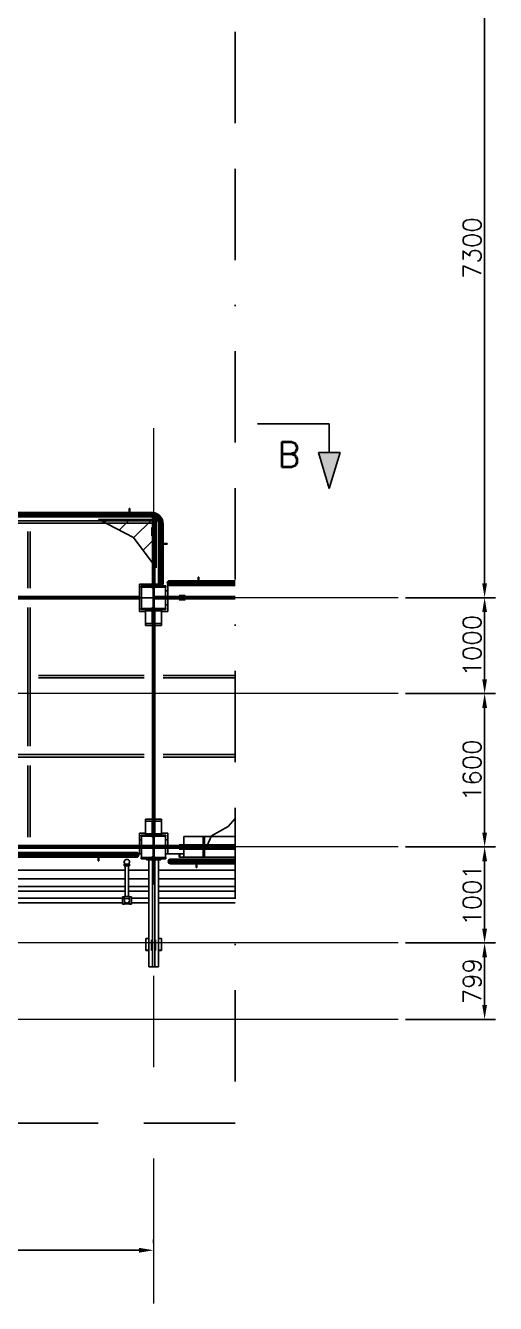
# Model space of a CAD drawing. Header units: metres. Extents: x 0 to 63075, y 0 to 44550.
# Drawn here: x 18255 to 23159, y 20789 to 34124 of the extents above; entities that cross this region are included whole.
import ezdxf
from ezdxf.enums import TextEntityAlignment as Align

# ---------------------------------------------------------------- set-up
doc = ezdxf.new("R2010")
doc.units = ezdxf.units.M
doc.header["$LTSCALE"] = 75
for name, pattern in [('BORDER', [44.45, 12.7, -6.35, 12.7, -6.35, 0, -6.35]), ('CENTER2', [28.575, 19.05, -3.175, 3.175, -3.175]), ('CENTERX2', [101.6, 63.5, -12.7, 12.7, -12.7])]:
    doc.linetypes.add(name, pattern=pattern)
for name, color, linetype in [('GSB', 7, 'Continuous'), ('SC1', 7, 'CENTER2'), ('SDM', 7, 'Continuous'), ('SL1', 8, 'Continuous'), ('SLM', 1, 'BORDER')]:
    doc.layers.add(name, color=color, linetype=linetype)
doc.styles.add('R100', font='simplex.shx', dxfattribs={"height": 2.5})
doc.styles.add('R140', font='simplex.shx', dxfattribs={"height": 3.5})
doc.styles.add('ROMANS', font='ROMANS.SHX')
doc.dimstyles.new('75___1-75', dxfattribs={"dimscale": 75, "dimtxt": 2.5, "dimasz": 2, "dimexe": 1.5, "dimexo": 1, "dimgap": 0.5, "dimtad": 1, "dimdec": 0, "dimzin": 12, "dimtxsty": 'ROMANS', "dimcen": 0, "dimclrd": 256, "dimclre": 256, "dimclrt": 3, "dimazin": 3, "dimtfac": 1, "dimtdec": 0, "dimtmove": 0, "dimatfit": 0, "dimfxl": 1, "dimlwd": -1, "dimlwe": -1, "dimarcsym": 0})

# ---------------------------------------------------------------- blocks, each defined once
blk = doc.blocks.new('*D16')
at = {"layer": 'Defpoints', "color": 0, "transparency": 16777216}
for p in [(22144, 35452), (22144, 28153), (23046, 28153)]:
    blk.add_point(p, dxfattribs=at)
at = {"layer": 'SDM', "transparency": 16777216}
for p, q in [((22219, 35452), (23159, 35452)), ((23046, 35302), (23046, 28303)), ((22219, 28153), (23159, 28153))]:
    blk.add_line(p, q, dxfattribs=at)
for points in [[(23021, 35302), (23071, 35302), (23046, 35452)], [(23021, 28303), (23071, 28303), (23046, 28153)]]:
    blk.add_solid(points, dxfattribs=at)
at = {"layer": 'SDM', "color": 3, "transparency": 16777216, "insert": (22915, 31802), "char_height": 187.5, "attachment_point": 5, "rotation": 90, "style": 'ROMANS'}
blk.add_mtext('7300', dxfattribs=at)
blk = doc.blocks.new('*D17')
at = {"layer": 'Defpoints', "color": 0, "transparency": 16777216}
for p in [(22144, 28153), (22144, 27153), (23046, 27153)]:
    blk.add_point(p, dxfattribs=at)
at = {"layer": 'SDM', "transparency": 16777216}
for p, q in [((22219, 28153), (23159, 28153)), ((23046, 28003), (23046, 27303)), ((22219, 27153), (23159, 27153))]:
    blk.add_line(p, q, dxfattribs=at)
for points in [[(23021, 28003), (23071, 28003), (23046, 28153)], [(23021, 27303), (23071, 27303), (23046, 27153)]]:
    blk.add_solid(points, dxfattribs=at)
at = {"layer": 'SDM', "color": 3, "transparency": 16777216, "insert": (22915, 27653), "char_height": 187.5, "attachment_point": 5, "rotation": 90, "style": 'ROMANS'}
blk.add_mtext('1000', dxfattribs=at)
blk = doc.blocks.new('*D18')
at = {"layer": 'Defpoints', "color": 0, "transparency": 16777216}
for p in [(22144, 27153), (22144, 25553), (23046, 25553)]:
    blk.add_point(p, dxfattribs=at)
at = {"layer": 'SDM', "transparency": 16777216}
for p, q in [((22219, 27153), (23159, 27153)), ((23046, 27003), (23046, 25703)), ((22219, 25553), (23159, 25553))]:
    blk.add_line(p, q, dxfattribs=at)
for points in [[(23021, 27003), (23071, 27003), (23046, 27153)], [(23021, 25703), (23071, 25703), (23046, 25553)]]:
    blk.add_solid(points, dxfattribs=at)
at = {"layer": 'SDM', "color": 3, "transparency": 16777216, "insert": (22915, 26353), "char_height": 187.5, "attachment_point": 5, "rotation": 90, "style": 'ROMANS'}
blk.add_mtext('1600', dxfattribs=at)
blk = doc.blocks.new('*D19')
at = {"layer": 'Defpoints', "color": 0, "transparency": 16777216}
for p in [(22144, 25553), (22144, 24551), (23046, 24551)]:
    blk.add_point(p, dxfattribs=at)
at = {"layer": 'SDM', "transparency": 16777216}
for p, q in [((22219, 25553), (23159, 25553)), ((23046, 25403), (23046, 24701)), ((22219, 24551), (23159, 24551))]:
    blk.add_line(p, q, dxfattribs=at)
for points in [[(23021, 25403), (23071, 25403), (23046, 25553)], [(23021, 24701), (23071, 24701), (23046, 24551)]]:
    blk.add_solid(points, dxfattribs=at)
at = {"layer": 'SDM', "color": 3, "transparency": 16777216, "insert": (22915, 25052), "char_height": 187.5, "attachment_point": 5, "rotation": 90, "style": 'ROMANS'}
blk.add_mtext('1001', dxfattribs=at)
blk = doc.blocks.new('*D20')
at = {"layer": 'Defpoints', "color": 0, "transparency": 16777216}
for p in [(22144, 24551), (22144, 23753), (23046, 23753)]:
    blk.add_point(p, dxfattribs=at)
at = {"layer": 'SDM', "transparency": 16777216}
for p, q in [((22219, 24551), (23159, 24551)), ((23046, 24401), (23046, 23903)), ((22219, 23753), (23159, 23753))]:
    blk.add_line(p, q, dxfattribs=at)
for points in [[(23021, 24401), (23071, 24401), (23046, 24551)], [(23021, 23903), (23071, 23903), (23046, 23753)]]:
    blk.add_solid(points, dxfattribs=at)
at = {"layer": 'SDM', "color": 3, "transparency": 16777216, "insert": (22915, 24152), "char_height": 187.5, "attachment_point": 5, "rotation": 90, "style": 'ROMANS'}
blk.add_mtext('799', dxfattribs=at)
blk = doc.blocks.new('A$C1d93b9d1')
at = {"layer": 'SL1'}
h = blk.add_hatch(dxfattribs=at)
h.set_pattern_fill('_USER', color=256, scale=162.5, angle=45, style=0, pattern_type=0)
h.set_pattern_definition([(45, (-16661.6, -20824.6), (-114.90485, 114.90485), [])])
h.paths.add_polyline_path([(11360, 4161), (11122, 4479), (10759, 4668), (11360, 4668)])
for p, q in [((11308, 4741), (3949, 4741)), ((11308, 4740), (3949, 4740)), ((11308, 4734), (3949, 4734)), ((11308, 4726), (3949, 4726)), ((11308, 4717), (3949, 4717)), ((11308, 4708), (3949, 4708)), ((11308, 4700), (3949, 4700)), ((11308, 4694), (3949, 4694)), ((3949, 4693), (11308, 4693)), ((11076, 4781), (11076, 4741)), ((11083, 4781), (11076, 4781)), ((11083, 4741), (11083, 4781)), ((11336, 4738), (11308, 4741)), ((11308, 4741), (11308, 4740)), ((11335, 4736), (11308, 4740)), ((11308, 4740), (11308, 4734)), ((11308, 4734), (11308, 4726)), ((11334, 4731), (11308, 4734)), ((11333, 4724), (11308, 4726)), ((11308, 4726), (11308, 4717)), ((11330, 4714), (11308, 4717)), ((11308, 4717), (11308, 4708)), ((11328, 4705), (11308, 4708)), ((11308, 4708), (11308, 4700)), ((11308, 4700), (11308, 4694)), ((11327, 4698), (11308, 4700)), ((11308, 4694), (11308, 4693)), ((11308, 4694), (11325, 4693)), ((11325, 4691), (11308, 4693)), ((11319, 4707), (11319, 3973)), ((11319, 4707), (11319, 3973)), ((11327, 4698), (11325, 4693)), ((11325, 4693), (11325, 4691)), ((11342, 4687), (11325, 4693)), ((11341, 4685), (11325, 4691)), ((11328, 4705), (11327, 4698)), ((11344, 4692), (11327, 4698)), ((11330, 4714), (11328, 4705)), ((11348, 4699), (11328, 4705)), ((11333, 4724), (11330, 4714)), ((11352, 4707), (11330, 4714)), ((11332, 4739), (11332, 3993)), ((11334, 4731), (11333, 4724)), ((11333, 4724), (11356, 4716)), ((11335, 4736), (11334, 4731)), ((11359, 4723), (11334, 4731)), ((11336, 4738), (11335, 4736)), ((11361, 4727), (11335, 4736)), ((11362, 4729), (11336, 4738)), ((11342, 4687), (11341, 4685)), ((11355, 4676), (11341, 4685)), ((11344, 4692), (11342, 4687)), ((11357, 4678), (11342, 4687)), ((11348, 4699), (11344, 4692)), ((11360, 4682), (11344, 4692)), ((11345, 4707), (11345, 3973)), ((11345, 4707), (11345, 3973)), ((11352, 4707), (11348, 4699)), ((11365, 4688), (11348, 4699)), ((11356, 4716), (11352, 4707)), ((11371, 4695), (11352, 4707)), ((11357, 4678), (11355, 4676)), ((11367, 4664), (11355, 4676)), ((11359, 4723), (11356, 4716)), ((11356, 4716), (11376, 4702)), ((11360, 4682), (11357, 4678)), ((11369, 4665), (11357, 4678)), ((11361, 4727), (11359, 4723)), ((11381, 4709), (11359, 4723)), ((11365, 4688), (11360, 4682)), ((11373, 4669), (11360, 4682)), ((11362, 4729), (11361, 4727)), ((11385, 4713), (11361, 4727)), ((11386, 4714), (11362, 4729)), ((11371, 4695), (11365, 4688)), ((11379, 4674), (11365, 4688)), ((11373, 4669), (11369, 4665)), ((11376, 4702), (11371, 4695)), ((11386, 4679), (11371, 4695)), ((11379, 4674), (11373, 4669)), ((11383, 4653), (11373, 4669)), ((11381, 4709), (11376, 4702)), ((11376, 4702), (11394, 4685)), ((11386, 4679), (11379, 4674)), ((11390, 4656), (11379, 4674)), ((11385, 4713), (11381, 4709)), ((11400, 4690), (11381, 4709)), ((11386, 4714), (11385, 4713)), ((11404, 4693), (11385, 4713)), ((11405, 4695), (11386, 4714)), ((11394, 4685), (11386, 4679)), ((11398, 4660), (11386, 4679)), ((11398, 4707), (11393, 4707)), ((11400, 4690), (11394, 4685)), ((11394, 4685), (11407, 4664)), ((11398, 4707), (11398, 4702)), ((11404, 4693), (11400, 4690)), ((11414, 4668), (11400, 4690)), ((11405, 4695), (11404, 4693)), ((11419, 4670), (11404, 4693)), ((11420, 4671), (11405, 4695)), ((11414, 4668), (11407, 4664)), ((11419, 4670), (11414, 4668)), ((11423, 4643), (11414, 4668)), ((11420, 4671), (11419, 4670)), ((11428, 4644), (11419, 4670)), ((11430, 4645), (11420, 4671)), ((11332, 4653), (3872, 4653)), ((11332, 4653), (3872, 4653)), ((11332, 4627), (3872, 4627)), ((11332, 4627), (3872, 4627)), ((10020, 4540), (10020, 3950)), ((10020, 4540), (10020, 3950)), ((10044, 4540), (10044, 3950)), ((10044, 4540), (10044, 3950)), ((11314, 4497), (11314, 4582)), ((11356, 4582), (11356, 4497)), ((11369, 4665), (11367, 4664)), ((11376, 4650), (11367, 4664)), ((11378, 4651), (11369, 4665)), ((11378, 4651), (11376, 4650)), ((11382, 4634), (11376, 4650)), ((11383, 4653), (11378, 4651)), ((11384, 4634), (11378, 4651)), ((11384, 4617), (11382, 4634)), ((11384, 4634), (11382, 4634)), ((11390, 4656), (11383, 4653)), ((11389, 4635), (11383, 4653)), ((11389, 4635), (11384, 4634)), ((11384, 4634), (11386, 4617)), ((11384, 4617), (11384, 4103)), ((11386, 4617), (11384, 4617)), ((11386, 4103), (11386, 4617)), ((11391, 4617), (11386, 4617)), ((11397, 4637), (11389, 4635)), ((11389, 4635), (11391, 4617)), ((11398, 4660), (11390, 4656)), ((11397, 4637), (11390, 4656)), ((11399, 4617), (11391, 4617)), ((11391, 4103), (11391, 4617)), ((11406, 4639), (11397, 4637)), ((11397, 4637), (11399, 4617)), ((11407, 4664), (11398, 4660)), ((11406, 4639), (11398, 4660)), ((11399, 4103), (11399, 4617)), ((11408, 4617), (11399, 4617)), ((11415, 4641), (11406, 4639)), ((11406, 4639), (11408, 4617)), ((11407, 4664), (11415, 4641)), ((11408, 4103), (11408, 4617)), ((11418, 4617), (11408, 4617)), ((11423, 4643), (11415, 4641)), ((11415, 4641), (11418, 4617)), ((11418, 4103), (11418, 4617)), ((11425, 4617), (11418, 4617)), ((11428, 4644), (11423, 4643)), ((11423, 4643), (11425, 4617)), ((11431, 4617), (11425, 4617)), ((11425, 4103), (11425, 4617)), ((11430, 4645), (11428, 4644)), ((11428, 4644), (11431, 4617)), ((11430, 4645), (11433, 4617)), ((11433, 4617), (11431, 4617)), ((11431, 4103), (11431, 4617)), ((11433, 4103), (11433, 4617)), ((11472, 4415), (11433, 4415)), ((11433, 4408), (11472, 4408)), ((11472, 4408), (11472, 4415)), ((11384, 4081), (11384, 4103)), ((11386, 4103), (11384, 4103)), ((11384, 4060), (11384, 4081)), ((11386, 4079), (11384, 4081)), ((11384, 4041), (11384, 4060)), ((11386, 4056), (11384, 4060)), ((11386, 4035), (11384, 4041)), ((11384, 4025), (11384, 4041)), ((11384, 4013), (11384, 4025)), ((11386, 4018), (11384, 4025)), ((11386, 4004), (11384, 4013)), ((11384, 4006), (11384, 4013)), ((11384, 4003), (11384, 4006)), ((11386, 3996), (11384, 4006)), ((11386, 3994), (11384, 4003)), ((11391, 4103), (11386, 4103)), ((11386, 4103), (11386, 4079)), ((11391, 4077), (11386, 4079)), ((11386, 4056), (11386, 4079)), ((11386, 4035), (11386, 4056)), ((11391, 4052), (11386, 4056)), ((11386, 4018), (11386, 4035)), ((11391, 4030), (11386, 4035)), ((11386, 4004), (11386, 4018)), ((11391, 4011), (11386, 4018)), ((11386, 3996), (11386, 4004)), ((11391, 3997), (11386, 4004)), ((11391, 4077), (11391, 4103)), ((11399, 4103), (11391, 4103)), ((11391, 4052), (11391, 4077)), ((11399, 4076), (11391, 4077)), ((11399, 4050), (11391, 4052)), ((11391, 4030), (11391, 4052)), ((11399, 4027), (11391, 4030)), ((11391, 4011), (11391, 4030)), ((11391, 3997), (11391, 4011)), ((11399, 4007), (11391, 4011)), ((11399, 4076), (11399, 4103)), ((11408, 4103), (11399, 4103)), ((11399, 4050), (11399, 4076)), ((11408, 4075), (11399, 4076)), ((11399, 4027), (11399, 4050)), ((11408, 4049), (11399, 4050)), ((11408, 4025), (11399, 4027)), ((11399, 4007), (11399, 4027)), ((11399, 3993), (11399, 4007)), ((11399, 4007), (11408, 4006)), ((11403, 4003), (11403, 4006)), ((11403, 4003), (11408, 4003)), ((11408, 4075), (11408, 4103)), ((11418, 4103), (11408, 4103)), ((11418, 4076), (11408, 4075)), ((11408, 4049), (11408, 4075)), ((11418, 4050), (11408, 4049)), ((11408, 4025), (11408, 4049)), ((11418, 4027), (11408, 4025)), ((11408, 4006), (11408, 4025)), ((11408, 4006), (11418, 4007)), ((11408, 4006), (11408, 4003)), ((11408, 4006), (11408, 4003)), ((11418, 4076), (11418, 4103)), ((11425, 4103), (11418, 4103)), ((11425, 4077), (11418, 4076)), ((11418, 4076), (11418, 4050)), ((11425, 4052), (11418, 4050)), ((11418, 4050), (11418, 4027)), ((11425, 4030), (11418, 4027)), ((11418, 4027), (11418, 4007)), ((11425, 4011), (11418, 4007)), ((11418, 4007), (11418, 3993)), ((11425, 4077), (11425, 4103)), ((11431, 4103), (11425, 4103)), ((11431, 4079), (11425, 4077)), ((11425, 4052), (11425, 4077)), ((11431, 4056), (11425, 4052)), ((11425, 4030), (11425, 4052)), ((11431, 4035), (11425, 4030)), ((11425, 4011), (11425, 4030)), ((11431, 4018), (11425, 4011)), ((11425, 3997), (11425, 4011)), ((11431, 4004), (11425, 3997)), ((11433, 4103), (11431, 4103)), ((11431, 4079), (11431, 4103)), ((11433, 4081), (11431, 4079)), ((11431, 4056), (11431, 4079)), ((11433, 4060), (11431, 4056)), ((11431, 4035), (11431, 4056)), ((11433, 4041), (11431, 4035)), ((11431, 4018), (11431, 4035)), ((11433, 4025), (11431, 4018)), ((11431, 4004), (11431, 4018)), ((11433, 4013), (11431, 4004)), ((11433, 4006), (11431, 3996)), ((11431, 3996), (11431, 4004)), ((11433, 4003), (11431, 3994)), ((11433, 4081), (11433, 4103)), ((11433, 4060), (11433, 4081)), ((11433, 4041), (11433, 4060)), ((11433, 4025), (11433, 4041)), ((11433, 4013), (11433, 4025)), ((11433, 4006), (11433, 4013)), ((11433, 4006), (11433, 4003)), ((11476, 4012), (11474, 4003)), ((11477, 4003), (11474, 4003)), ((11474, 4003), (11476, 3994)), ((11481, 4020), (11476, 4012)), ((11479, 4012), (11476, 4012)), ((11477, 4003), (11479, 4012)), ((11479, 4011), (11477, 4003)), ((11486, 4003), (11477, 4003)), ((11477, 4003), (11479, 3994)), ((11484, 4020), (11479, 4012)), ((11479, 4012), (11488, 4012)), ((11480, 4012), (11479, 4011)), ((11489, 4026), (11481, 4020)), ((11484, 4020), (11481, 4020)), ((11492, 4026), (11484, 4020)), ((11493, 4020), (11484, 4020)), ((11488, 4012), (11486, 4003)), ((11486, 4003), (11488, 3994)), ((11501, 4003), (11486, 4003)), ((11488, 4012), (11493, 4020)), ((11502, 4012), (11488, 4012)), ((11498, 4027), (11489, 4026)), ((11492, 4026), (11489, 4026)), ((11501, 4027), (11492, 4026)), ((11500, 4026), (11492, 4026)), ((11500, 4026), (11493, 4020)), ((11493, 4020), (11507, 4020)), ((11501, 4027), (11498, 4027)), ((11508, 4027), (11500, 4026)), ((11513, 4026), (11500, 4026)), ((11508, 4027), (11501, 4027)), ((11502, 4012), (11501, 4003)), ((11521, 4003), (11501, 4003)), ((11501, 4003), (11502, 3994)), ((11507, 4020), (11502, 4012)), ((11502, 4012), (11522, 4012)), ((11513, 4026), (11507, 4020)), ((11525, 4020), (11507, 4020)), ((11520, 4027), (11508, 4027)), ((11520, 4027), (11513, 4026)), ((11530, 4026), (11513, 4026)), ((11536, 4027), (11520, 4027)), ((11522, 4012), (11521, 4003)), ((11521, 4003), (11522, 3994)), ((11544, 4003), (11521, 4003)), ((11525, 4020), (11522, 4012)), ((11522, 4012), (11545, 4012)), ((11530, 4026), (11525, 4020)), ((11547, 4020), (11525, 4020)), ((11536, 4027), (11530, 4026)), ((11551, 4026), (11530, 4026)), ((11555, 4027), (11536, 4027)), ((11545, 4012), (11544, 4003)), ((11544, 4003), (11545, 3994)), ((11571, 4003), (11544, 4003)), ((11547, 4020), (11545, 4012)), ((11545, 4012), (11571, 4012)), ((11551, 4026), (11547, 4020)), ((11572, 4020), (11547, 4020)), ((11555, 4027), (11551, 4026)), ((11574, 4026), (11551, 4026)), ((11576, 4027), (11555, 4027)), ((11572, 4020), (11571, 4012)), ((11571, 4012), (11598, 4012)), ((11571, 4012), (11571, 4003)), ((11571, 4003), (11598, 4003)), ((11571, 4003), (11571, 3994)), ((11574, 4026), (11572, 4020)), ((11572, 4020), (11598, 4020)), ((11576, 4027), (11574, 4026)), ((11574, 4026), (11598, 4026)), ((11598, 4027), (11576, 4027)), ((11598, 4027), (12183, 4027)), ((11598, 4027), (11598, 4026)), ((12183, 4026), (11598, 4026)), ((11598, 4026), (11598, 4020)), ((11598, 4020), (11598, 4012)), ((12183, 4020), (11598, 4020)), ((12183, 4012), (11598, 4012)), ((11598, 4012), (11598, 4003)), ((12183, 4003), (11598, 4003)), ((11598, 4003), (11598, 3994)), ((11798, 4066), (11798, 4027)), ((11805, 4066), (11798, 4066)), ((11805, 4027), (11805, 4066)), ((11184, 3993), (11184, 3707)), ((11386, 3993), (11184, 3993)), ((11204, 3962), (11204, 3973)), ((11204, 3973), (11460, 3973)), ((11314, 3962), (11204, 3962)), ((11206, 3738), (11206, 3962)), ((11265, 3993), (11265, 3973)), ((11326, 3947), (11311, 3962)), ((11326, 3750), (11326, 3950)), ((11332, 3993), (11332, 3727)), ((11337, 3923), (11332, 3923)), ((11332, 3777), (11332, 3923)), ((11352, 3962), (11337, 3947)), ((11337, 3950), (11337, 3750)), ((11460, 3962), (11349, 3962)), ((11391, 3989), (11386, 3996)), ((11386, 3996), (11386, 3994)), ((11391, 3986), (11386, 3994)), ((11391, 3989), (11391, 3997)), ((11399, 3993), (11391, 3997)), ((11391, 3986), (11391, 3989)), ((11391, 3989), (11399, 3984)), ((11399, 3980), (11391, 3986)), ((11398, 3981), (11398, 3973)), ((11408, 3991), (11399, 3993)), ((11399, 3984), (11399, 3993)), ((11408, 3982), (11399, 3984)), ((11399, 3984), (11399, 3980)), ((11408, 3979), (11399, 3980)), ((11408, 3982), (11408, 3991)), ((11408, 3982), (11416, 3983)), ((11408, 3979), (11408, 3982)), ((11418, 3980), (11408, 3979)), ((11416, 3983), (11418, 3984)), ((11425, 3997), (11418, 3993)), ((11418, 3993), (11418, 3984)), ((11418, 3984), (11425, 3989)), ((11425, 3986), (11418, 3980)), ((11425, 3989), (11425, 3997)), ((11431, 3996), (11425, 3989)), ((11431, 3994), (11425, 3986)), ((11425, 3989), (11425, 3986)), ((11431, 3996), (11431, 3994)), ((11457, 3962), (11457, 3738)), ((11480, 3923), (11457, 3923)), ((11460, 3973), (11460, 3962)), ((11476, 3994), (11481, 3986)), ((11479, 3994), (11476, 3994)), ((11479, 3994), (11484, 3986)), ((11488, 3994), (11479, 3994)), ((11480, 3988), (11480, 3707)), ((11484, 3986), (11481, 3986)), ((11481, 3986), (11489, 3980)), ((11493, 3986), (11484, 3986)), ((11484, 3986), (11492, 3980)), ((11488, 3994), (11493, 3986)), ((11502, 3994), (11488, 3994)), ((11489, 3980), (11498, 3979)), ((11492, 3980), (11489, 3980)), ((11500, 3980), (11492, 3980)), ((11492, 3980), (11501, 3979)), ((11493, 3986), (11500, 3980)), ((11507, 3986), (11493, 3986)), ((11501, 3979), (11498, 3979)), ((11500, 3980), (11508, 3979)), ((11513, 3980), (11500, 3980)), ((11508, 3979), (11501, 3979)), ((11522, 3994), (11502, 3994)), ((11502, 3994), (11507, 3986)), ((11507, 3986), (11513, 3980)), ((11525, 3986), (11507, 3986)), ((11520, 3979), (11508, 3979)), ((11530, 3980), (11513, 3980)), ((11513, 3980), (11520, 3979)), ((11536, 3979), (11520, 3979)), ((11522, 3994), (11525, 3986)), ((11545, 3994), (11522, 3994)), ((11525, 3986), (11530, 3980)), ((11547, 3986), (11525, 3986)), ((11530, 3980), (11536, 3979)), ((11551, 3980), (11530, 3980)), ((11555, 3979), (11536, 3979)), ((11545, 3994), (11547, 3986)), ((11571, 3994), (11545, 3994)), ((11572, 3986), (11547, 3986)), ((11547, 3986), (11551, 3980)), ((11551, 3980), (11555, 3979)), ((11574, 3980), (11551, 3980)), ((11576, 3979), (11555, 3979)), ((11571, 3994), (11598, 3994)), ((11571, 3994), (11572, 3986)), ((11572, 3986), (11598, 3986)), ((11572, 3986), (11574, 3980)), ((11574, 3980), (11576, 3979)), ((11574, 3980), (11598, 3980)), ((11576, 3979), (11598, 3979)), ((12183, 3994), (11598, 3994)), ((11598, 3994), (11598, 3986)), ((11598, 3986), (11598, 3980)), ((12183, 3986), (11598, 3986)), ((11598, 3980), (11598, 3979)), ((12183, 3980), (11598, 3980)), ((12183, 3979), (11598, 3979)), ((11600, 3873), (11662, 3873)), ((11184, 3850), (3804, 3850)), ((11182, 3863), (4982, 3863)), ((11182, 3863), (4982, 3863)), ((11182, 3837), (4982, 3837)), ((11182, 3837), (4982, 3837)), ((10020, 3750), (10020, 2300)), ((10020, 3750), (10020, 2300)), ((10044, 3750), (10044, 2300)), ((10044, 3750), (10044, 2300)), ((11206, 3850), (11184, 3850)), ((11204, 3727), (11204, 3738)), ((11204, 3738), (11314, 3738)), ((11326, 3850), (11206, 3850)), ((11311, 3738), (11326, 3753)), ((11337, 3850), (11326, 3850)), ((12183, 3863), (11332, 3863)), ((12183, 3863), (11332, 3863)), ((12183, 3837), (11332, 3837)), ((12183, 3837), (11332, 3837)), ((11337, 3777), (11332, 3777)), ((11457, 3850), (11337, 3850)), ((11337, 3753), (11352, 3738)), ((11349, 3738), (11460, 3738)), ((11480, 3850), (11457, 3850)), ((11480, 3777), (11457, 3777)), ((11460, 3738), (11460, 3727)), ((12183, 3850), (11480, 3850)), ((11662, 3827), (11600, 3827)), ((11184, 3707), (11249, 3707)), ((11460, 3727), (11204, 3727)), ((11249, 3727), (11415, 3727)), ((11249, 3714), (11249, 3727)), ((11415, 3714), (11249, 3714)), ((11249, 3714), (11249, 3582)), ((11318, 3714), (11318, 3582)), ((11319, 3714), (11319, 1385)), ((11319, 3714), (11319, 1385)), ((11319, 3465), (11319, 3610)), ((11321, 3701), (11321, 3714)), ((11328, 3709), (11321, 3709)), ((11328, 3603), (11328, 3714)), ((11345, 3709), (11328, 3709)), ((11332, 3727), (11332, 3707)), ((11335, 3714), (11335, 3603)), ((11345, 3714), (11345, 1385)), ((11345, 3714), (11345, 1385)), ((11345, 3714), (11345, 3582)), ((11415, 3727), (11415, 3714)), ((11415, 3714), (11415, 3582)), ((11480, 3707), (11415, 3707)), ((11249, 3559), (11249, 3582)), ((11249, 3582), (11318, 3582)), ((11415, 3559), (11249, 3559)), ((11327, 3559), (11327, 1541)), ((11332, 1541), (11332, 3559)), ((11345, 3582), (11415, 3582)), ((11415, 3582), (11415, 3559)), ((11232, 3037), (10132, 3037)), ((11232, 3037), (10132, 3037)), ((11232, 3013), (10132, 3013)), ((11232, 3013), (10132, 3013)), ((12183, 3037), (11432, 3037)), ((12183, 3037), (11432, 3037)), ((12183, 3013), (11432, 3013)), ((12183, 3013), (11432, 3013)), ((11232, 2213), (4932, 2213)), ((11232, 2213), (4932, 2213)), ((11232, 2188), (4932, 2188)), ((11232, 2188), (4932, 2188)), ((12183, 2214), (11432, 2214)), ((12183, 2214), (11432, 2214)), ((12183, 2187), (11432, 2187)), ((12183, 2187), (11432, 2187)), ((10020, 1350), (10020, 2100)), ((10020, 1350), (10020, 2100)), ((10044, 1350), (10044, 2100)), ((10044, 1350), (10044, 2100)), ((11345, 1635), (11345, 1490)), ((11249, 1541), (11415, 1541)), ((11249, 1518), (11249, 1541)), ((11249, 1385), (11249, 1518)), ((11318, 1518), (11249, 1518)), ((11318, 1385), (11318, 1518)), ((11328, 1385), (11328, 1497)), ((11335, 1497), (11335, 1385)), ((11345, 1385), (11345, 1518)), ((11415, 1518), (11345, 1518)), ((11415, 1541), (11415, 1518)), ((11415, 1385), (11415, 1518)), ((11249, 1393), (11184, 1393)), ((11184, 1393), (11184, 1177)), ((11204, 1362), (11204, 1373)), ((11204, 1373), (11460, 1373)), ((11314, 1362), (11204, 1362)), ((11206, 1138), (11206, 1362)), ((11249, 1385), (11415, 1385)), ((11249, 1373), (11249, 1385)), ((11415, 1373), (11249, 1373)), ((11326, 1347), (11311, 1362)), ((11318, 1391), (11335, 1391)), ((11326, 1150), (11326, 1350)), ((11332, 1393), (11332, 1373)), ((11332, 1373), (11332, 1127)), ((11335, 1391), (11342, 1391)), ((11352, 1362), (11337, 1347)), ((11337, 1350), (11337, 1150)), ((11342, 1399), (11342, 1385)), ((11460, 1362), (11349, 1362)), ((11480, 1393), (11415, 1393)), ((11415, 1385), (11415, 1373)), ((11457, 1362), (11457, 1138)), ((11460, 1373), (11460, 1362)), ((11480, 1255), (11480, 1393)), ((11649, 1357), (11649, 1255)), ((11649, 1357), (11848, 1357)), ((11848, 1357), (11864, 1357)), ((11848, 1273), (11848, 1357)), ((11864, 1357), (12183, 1357)), ((11864, 1357), (11864, 1255)), ((0, 1250), (12183, 1250)), ((11184, 1250), (3707, 1250)), ((11332, 1263), (4832, 1263)), ((11332, 1263), (4832, 1263)), ((11332, 1237), (4832, 1237)), ((11332, 1237), (4832, 1237)), ((11206, 1323), (11184, 1323)), ((11206, 1250), (11184, 1250)), ((11326, 1250), (11206, 1250)), ((11332, 1323), (11326, 1323)), ((11337, 1250), (11326, 1250)), ((11332, 1177), (11332, 1323)), ((11337, 1323), (11332, 1323)), ((11332, 1177), (11332, 1323)), ((12183, 1263), (11332, 1263)), ((12183, 1263), (11332, 1263)), ((12183, 1237), (11332, 1237)), ((12183, 1237), (11332, 1237)), ((12183, 1250), (11337, 1250)), ((11480, 1323), (11457, 1323)), ((11457, 1255), (11622, 1255)), ((11622, 1245), (11457, 1245)), ((11480, 1177), (11480, 1245)), ((11600, 1273), (11662, 1273)), ((11662, 1227), (11600, 1227)), ((11622, 1245), (11622, 1255)), ((11622, 1255), (11877, 1255)), ((11877, 1245), (11622, 1245)), ((11660, 1255), (11649, 1255)), ((11649, 1143), (11649, 1245)), ((11649, 1245), (11660, 1245)), ((11653, 1273), (12183, 1273)), ((12183, 1227), (11653, 1227)), ((11660, 1263), (11828, 1263)), ((11660, 1255), (11660, 1263)), ((11864, 1255), (11660, 1255)), ((11660, 1237), (11660, 1245)), ((11660, 1245), (11864, 1245)), ((11828, 1237), (11660, 1237)), ((11817, 1255), (11817, 1245)), ((11828, 1263), (11864, 1263)), ((11864, 1237), (11828, 1237)), ((11848, 1273), (12183, 1273)), ((12183, 1227), (11848, 1227)), ((11848, 1143), (11848, 1227)), ((12183, 1255), (11864, 1255)), ((11864, 1245), (12183, 1245)), ((11864, 1245), (11864, 1143)), ((11877, 1255), (11887, 1255)), ((11877, 1255), (11877, 1245)), ((11887, 1245), (11877, 1245)), ((11887, 1245), (11887, 1255)), ((4977, 1191), (11054, 1191)), ((11054, 1190), (4977, 1190)), ((11054, 1184), (4977, 1184)), ((11054, 1176), (4977, 1176)), ((11054, 1167), (4977, 1167)), ((11054, 1158), (4977, 1158)), ((11054, 1150), (4977, 1150)), ((11054, 1144), (4977, 1144)), ((11054, 1143), (4977, 1143)), ((10754, 1143), (10754, 1103)), ((10754, 1103), (10760, 1103)), ((10760, 1103), (10760, 1143)), ((11026, 1071), (11082, 1071)), ((11026, 1071), (11026, 1051)), ((11029, 1071), (11029, 1087)), ((11076, 1191), (11054, 1191)), ((11054, 1191), (11054, 1190)), ((11054, 1190), (11054, 1184)), ((11078, 1190), (11054, 1190)), ((11080, 1184), (11054, 1184)), ((11054, 1184), (11054, 1176)), ((11081, 1176), (11054, 1176)), ((11054, 1176), (11054, 1167)), ((11081, 1167), (11054, 1167)), ((11054, 1167), (11054, 1158)), ((11081, 1158), (11054, 1158)), ((11054, 1158), (11054, 1150)), ((11080, 1150), (11054, 1150)), ((11054, 1150), (11054, 1144)), ((11054, 1144), (11054, 1143)), ((11078, 1144), (11054, 1144)), ((11076, 1143), (11054, 1143)), ((11097, 1191), (11076, 1191)), ((11076, 1191), (11078, 1190)), ((11078, 1144), (11076, 1143)), ((11097, 1143), (11076, 1143)), ((11078, 1190), (11080, 1184)), ((11101, 1190), (11078, 1190)), ((11080, 1150), (11078, 1144)), ((11101, 1144), (11078, 1144)), ((11078, 1087), (11078, 1071)), ((11104, 1184), (11080, 1184)), ((11080, 1184), (11081, 1176)), ((11081, 1158), (11080, 1150)), ((11104, 1150), (11080, 1150)), ((11081, 1176), (11107, 1176)), ((11081, 1176), (11081, 1167)), ((11108, 1167), (11081, 1167)), ((11081, 1167), (11081, 1158)), ((11107, 1158), (11081, 1158)), ((11082, 1071), (11082, 1051)), ((11116, 1191), (11097, 1191)), ((11097, 1191), (11101, 1190)), ((11101, 1144), (11097, 1143)), ((11116, 1143), (11097, 1143)), ((11122, 1190), (11101, 1190)), ((11101, 1190), (11104, 1184)), ((11104, 1150), (11101, 1144)), ((11122, 1144), (11101, 1144)), ((11104, 1184), (11107, 1176)), ((11127, 1184), (11104, 1184)), ((11107, 1158), (11104, 1150)), ((11127, 1150), (11104, 1150)), ((11107, 1176), (11130, 1176)), ((11107, 1176), (11108, 1167)), ((11108, 1167), (11107, 1158)), ((11130, 1158), (11107, 1158)), ((11131, 1167), (11108, 1167)), ((11116, 1191), (11122, 1190)), ((11132, 1191), (11116, 1191)), ((11122, 1144), (11116, 1143)), ((11132, 1143), (11116, 1143)), ((11122, 1190), (11139, 1190)), ((11127, 1184), (11122, 1190)), ((11127, 1150), (11122, 1144)), ((11139, 1144), (11122, 1144)), ((11123, 1188), (11124, 1190)), ((11127, 1184), (11130, 1176)), ((11145, 1184), (11127, 1184)), ((11130, 1158), (11127, 1150)), ((11145, 1150), (11127, 1150)), ((11128, 1184), (11135, 1190)), ((11130, 1176), (11131, 1167)), ((11130, 1176), (11149, 1176)), ((11131, 1167), (11130, 1158)), ((11149, 1158), (11130, 1158)), ((11151, 1167), (11131, 1167)), ((11144, 1191), (11132, 1191)), ((11132, 1191), (11139, 1190)), ((11139, 1144), (11132, 1143)), ((11144, 1143), (11132, 1143)), ((11134, 1184), (11140, 1188)), ((11136, 1184), (11141, 1188)), ((11152, 1190), (11139, 1190)), ((11139, 1190), (11145, 1184)), ((11145, 1150), (11139, 1144)), ((11152, 1144), (11139, 1144)), ((11144, 1185), (11142, 1184)), ((11144, 1191), (11152, 1190)), ((11151, 1191), (11144, 1191)), ((11152, 1144), (11144, 1143)), ((11151, 1143), (11144, 1143)), ((11159, 1184), (11145, 1184)), ((11145, 1184), (11149, 1176)), ((11149, 1158), (11145, 1150)), ((11159, 1150), (11145, 1150)), ((11149, 1176), (11164, 1176)), ((11151, 1167), (11149, 1176)), ((11151, 1167), (11149, 1158)), ((11164, 1158), (11149, 1158)), ((11154, 1191), (11151, 1191)), ((11151, 1191), (11160, 1190)), ((11166, 1167), (11151, 1167)), ((11160, 1144), (11151, 1143)), ((11151, 1143), (11154, 1143)), ((11152, 1190), (11160, 1190)), ((11159, 1184), (11152, 1190)), ((11159, 1150), (11152, 1144)), ((11160, 1144), (11152, 1144)), ((11154, 1191), (11163, 1190)), ((11162, 1187), (11154, 1188)), ((11163, 1144), (11154, 1143)), ((11164, 1176), (11159, 1184)), ((11164, 1158), (11159, 1150)), ((11168, 1150), (11159, 1150)), ((11160, 1190), (11163, 1190)), ((11168, 1150), (11160, 1144)), ((11160, 1144), (11163, 1144)), ((11169, 1182), (11162, 1187)), ((11163, 1190), (11171, 1184)), ((11171, 1150), (11163, 1144)), ((11172, 1177), (11164, 1177)), ((11172, 1177), (11164, 1177)), ((11164, 1176), (11166, 1167)), ((11173, 1176), (11164, 1176)), ((11166, 1167), (11164, 1158)), ((11173, 1158), (11164, 1158)), ((11175, 1167), (11166, 1167)), ((11173, 1158), (11168, 1150)), ((11168, 1150), (11171, 1150)), ((11172, 1176), (11169, 1182)), ((11171, 1184), (11176, 1176)), ((11176, 1158), (11171, 1150)), ((11173, 1176), (11175, 1167)), ((11176, 1176), (11173, 1176)), ((11175, 1167), (11173, 1158)), ((11173, 1158), (11176, 1158)), ((11175, 1167), (11178, 1167)), ((11206, 1177), (11176, 1177)), ((11184, 1177), (11176, 1177)), ((11176, 1176), (11178, 1167)), ((11178, 1167), (11176, 1158)), ((11204, 1127), (11204, 1138)), ((11204, 1138), (11314, 1138)), ((11460, 1127), (11204, 1127)), ((11257, 1127), (11257, 1114)), ((11257, 1114), (11407, 1114)), ((11282, 1114), (11282, 0)), ((11311, 1138), (11326, 1153)), ((11320, 1114), (11320, 0)), ((11320, 1114), (11320, 0)), ((11332, 1177), (11326, 1177)), ((11337, 1177), (11332, 1177)), ((11332, 1127), (11332, 1114)), ((11337, 1153), (11352, 1138)), ((11344, 1114), (11344, 0)), ((11344, 1114), (11344, 0)), ((11349, 1138), (11460, 1138)), ((11382, 1114), (11382, 0)), ((11407, 1114), (11407, 1127)), ((11649, 1177), (11457, 1177)), ((11459, 1177), (11649, 1177)), ((11459, 1177), (11480, 1177)), ((11460, 1138), (11460, 1127)), ((11485, 1099), (11487, 1108)), ((11488, 1099), (11485, 1099)), ((11487, 1089), (11485, 1099)), ((11487, 1108), (11492, 1116)), ((11490, 1108), (11487, 1108)), ((11492, 1081), (11487, 1089)), ((11490, 1089), (11487, 1089)), ((11488, 1099), (11490, 1108)), ((11488, 1099), (11498, 1099)), ((11490, 1089), (11488, 1099)), ((11490, 1108), (11495, 1116)), ((11490, 1108), (11499, 1108)), ((11495, 1081), (11490, 1089)), ((11499, 1089), (11490, 1089)), ((11492, 1116), (11500, 1121)), ((11495, 1116), (11492, 1116)), ((11495, 1081), (11492, 1081)), ((11500, 1076), (11492, 1081)), ((11495, 1116), (11503, 1121)), ((11495, 1116), (11504, 1116)), ((11495, 1081), (11504, 1081)), ((11503, 1076), (11495, 1081)), ((11498, 1099), (11499, 1108)), ((11499, 1089), (11498, 1099)), ((11498, 1099), (11512, 1099)), ((11499, 1108), (11504, 1116)), ((11499, 1108), (11514, 1108)), ((11504, 1081), (11499, 1089)), ((11514, 1089), (11499, 1089)), ((11500, 1121), (11510, 1123)), ((11503, 1121), (11500, 1121)), ((11510, 1074), (11500, 1076)), ((11503, 1076), (11500, 1076)), ((11512, 1123), (11503, 1121)), ((11503, 1121), (11511, 1121)), ((11503, 1076), (11511, 1076)), ((11512, 1074), (11503, 1076)), ((11504, 1116), (11511, 1121)), ((11504, 1116), (11518, 1116)), ((11511, 1076), (11504, 1081)), ((11504, 1081), (11518, 1081)), ((11510, 1123), (11511, 1123)), ((11512, 1074), (11510, 1074)), ((11511, 1121), (11520, 1123)), ((11511, 1121), (11524, 1121)), ((11511, 1076), (11524, 1076)), ((11520, 1074), (11511, 1076)), ((11520, 1123), (11512, 1123)), ((11512, 1099), (11514, 1108)), ((11512, 1099), (11532, 1099)), ((11514, 1089), (11512, 1099)), ((11512, 1074), (11520, 1074)), ((11514, 1108), (11518, 1116)), ((11514, 1108), (11533, 1108)), ((11533, 1089), (11514, 1089)), ((11518, 1081), (11514, 1089)), ((11518, 1116), (11524, 1121)), ((11518, 1116), (11537, 1116)), ((11524, 1076), (11518, 1081)), ((11518, 1081), (11537, 1081)), ((11520, 1123), (11532, 1123)), ((11520, 1074), (11532, 1074)), ((11524, 1121), (11532, 1123)), ((11542, 1121), (11524, 1121)), ((11524, 1076), (11542, 1076)), ((11532, 1074), (11524, 1076)), ((11528, 1121), (11526, 1121)), ((11532, 1123), (11539, 1121)), ((11532, 1123), (11547, 1123)), ((11532, 1099), (11533, 1108)), ((11533, 1089), (11532, 1099)), ((11532, 1099), (11556, 1099)), ((11532, 1074), (11547, 1074)), ((11533, 1108), (11537, 1116)), ((11533, 1108), (11557, 1108)), ((11537, 1081), (11533, 1089)), ((11557, 1089), (11533, 1089)), ((11537, 1116), (11542, 1121)), ((11559, 1116), (11537, 1116)), ((11542, 1076), (11537, 1081)), ((11537, 1081), (11559, 1081)), ((11545, 1116), (11540, 1120)), ((11547, 1123), (11542, 1121)), ((11542, 1121), (11562, 1121)), ((11547, 1074), (11542, 1076)), ((11542, 1076), (11562, 1076)), ((11547, 1123), (11566, 1123)), ((11547, 1074), (11566, 1074)), ((11553, 1121), (11558, 1116)), ((11556, 1099), (11557, 1108)), ((11557, 1089), (11556, 1099)), ((11556, 1099), (11582, 1099)), ((11557, 1108), (11559, 1116)), ((11557, 1108), (11582, 1108)), ((11582, 1089), (11557, 1089)), ((11559, 1081), (11557, 1089)), ((11562, 1121), (11559, 1116)), ((11559, 1116), (11584, 1116)), ((11559, 1081), (11584, 1081)), ((11562, 1076), (11559, 1081)), ((11562, 1121), (11566, 1123)), ((11585, 1121), (11562, 1121)), ((11566, 1074), (11562, 1076)), ((11562, 1076), (11585, 1076)), ((11566, 1123), (11587, 1123)), ((11566, 1123), (11570, 1121)), ((11566, 1074), (11587, 1074)), ((11582, 1108), (11584, 1116)), ((11582, 1108), (11610, 1108)), ((11582, 1099), (11582, 1108)), ((11582, 1099), (11610, 1099)), ((11582, 1089), (11582, 1099)), ((11582, 1089), (11610, 1089)), ((11584, 1081), (11582, 1089)), ((11584, 1116), (11585, 1121)), ((11584, 1116), (11610, 1116)), ((11584, 1081), (11610, 1081)), ((11585, 1076), (11584, 1081)), ((11587, 1123), (11585, 1121)), ((11585, 1121), (11610, 1121)), ((11587, 1074), (11585, 1076)), ((11585, 1076), (11610, 1076)), ((11587, 1123), (11610, 1123)), ((11587, 1074), (11610, 1074)), ((11600, 1177), (11600, 1143)), ((11600, 1143), (11605, 1143)), ((11605, 1143), (11605, 1177)), ((11649, 1143), (11605, 1143)), ((11610, 1123), (12183, 1123)), ((11610, 1121), (11610, 1123)), ((11610, 1121), (12183, 1121)), ((11610, 1116), (11610, 1121)), ((11610, 1108), (11610, 1116)), ((11610, 1116), (12183, 1116)), ((11610, 1108), (12183, 1108)), ((11610, 1099), (11610, 1108)), ((11610, 1099), (12183, 1099)), ((11610, 1089), (11610, 1099)), ((11610, 1089), (12183, 1089)), ((11610, 1081), (11610, 1089)), ((11610, 1076), (11610, 1081)), ((11610, 1081), (12183, 1081)), ((11610, 1074), (11610, 1076)), ((11610, 1076), (12183, 1076)), ((11610, 1074), (12183, 1074)), ((11848, 1143), (11649, 1143)), ((11778, 1074), (11778, 1035)), ((11784, 1035), (11784, 1074)), ((11864, 1143), (11848, 1143)), ((12183, 1143), (11864, 1143)), ((5223, 1006), (11037, 1006)), ((11026, 1051), (11082, 1051)), ((11037, 1051), (11037, 733)), ((11070, 1051), (11070, 733)), ((11070, 1006), (11282, 1006)), ((11382, 1006), (12183, 1006)), ((11778, 1035), (11784, 1035)), ((5223, 918), (11037, 918)), ((5223, 836), (11037, 836)), ((11070, 918), (11282, 918)), ((11070, 836), (11282, 836)), ((11382, 918), (12183, 918)), ((11382, 836), (12183, 836)), ((5223, 788), (11037, 788)), ((5252, 716), (11008, 716)), ((5252, 668), (11008, 668)), ((11008, 730), (11008, 692)), ((11026, 730), (11008, 730)), ((11008, 692), (11008, 654)), ((11082, 733), (11026, 733)), ((11026, 713), (11026, 733)), ((11082, 713), (11026, 713)), ((11028, 703), (11028, 713)), ((11028, 713), (11028, 703)), ((11028, 657), (11028, 681)), ((11028, 681), (11028, 654)), ((11029, 698), (11029, 713)), ((11070, 788), (11282, 788)), ((11078, 713), (11078, 698)), ((11079, 703), (11079, 713)), ((11079, 654), (11079, 681)), ((11082, 713), (11082, 733)), ((11082, 730), (11100, 730)), ((11100, 692), (11100, 730)), ((11100, 716), (11282, 716)), ((11100, 654), (11100, 692)), ((11100, 668), (11282, 668)), ((11382, 788), (12183, 788)), ((11382, 716), (12183, 716)), ((11382, 668), (12183, 668)), ((11028, 654), (11008, 654)), ((11028, 657), (11079, 657)), ((11079, 654), (11100, 654)), ((11282, 293), (11251, 293)), ((11251, 174), (11251, 293)), ((11311, 168), (11311, 282)), ((11353, 282), (11353, 168)), ((11413, 293), (11382, 293)), ((11413, 293), (11413, 174)), ((11251, 168), (11251, 174)), ((11251, 174), (11282, 174)), ((11282, 168), (11251, 168)), ((11413, 174), (11382, 174)), ((11382, 168), (11413, 168)), ((11413, 168), (11413, 174)), ((11382, 0), (11282, 0))]:
    blk.add_line(p, q, dxfattribs=at)
blk.add_lwpolyline([(11360, 4161), (11122, 4479), (10759, 4668), (11360, 4668)], close=True, dxfattribs=at)
for points in [[(12183, 1547), (12112, 1464), (11936, 1364), (11892, 1265)], [(11892, 1265), (12183, 1265)]]:
    blk.add_lwpolyline(points, dxfattribs=at)
for centre, radius, start, end in [((11314, 3950), 12, 0, 89.998), ((11349, 3950), 12, 89.998, 180), ((11314, 3750), 12, 269.998, 0), ((11349, 3750), 12, 180, 269.998), ((11318, 3711), 10, 285.2177, 0), ((11314, 1350), 12, 0, 89.998), ((11345, 1389), 10, 105.2177, 180), ((11349, 1350), 12, 89.998, 180), ((11054, 1092), 27.8, 0, 207.6443), ((11054, 1092), 27.8, 332.3557, 0), ((11314, 1150), 12, 269.998, 0), ((11349, 1150), 12, 180, 269.998), ((11054, 692), 27.8, 152.3557, 27.6443)]:
    blk.add_arc(centre, radius, start, end, dxfattribs=at)
for centre, major_axis, ratio, start_param, end_param in [((11318, 3603), (0, -20.8), 0.4812, 0, 1.570796), ((11345, 1497), (0, 20.8), 0.4812, 0, 1.570796), ((11828, 1273), (-20.1, 0), 0.500277, 1.570796, 3.141593), ((11828, 1227), (20.1, 0), 0.500277, 0, 1.570796)]:
    blk.add_ellipse(centre, major_axis=major_axis, ratio=ratio, start_param=start_param, end_param=end_param, dxfattribs=at)
blk = doc.blocks.new('*D26')
at = {"layer": 'Defpoints', "color": 0, "transparency": 16777216}
for p in [(13091, 21344), (19591, 21344), (19591, 21344)]:
    blk.add_point(p, dxfattribs=at)
at = {"layer": 'SDM', "transparency": 16777216}
for p, q in [((13091, 21419), (13091, 21457)), ((13241, 21344), (19441, 21344)), ((19591, 21419), (19591, 21457))]:
    blk.add_line(p, q, dxfattribs=at)
for points in [[(13241, 21369), (13241, 21319), (13091, 21344)], [(19441, 21369), (19441, 21319), (19591, 21344)]]:
    blk.add_solid(points, dxfattribs=at)
at = {"layer": 'SDM', "color": 3, "transparency": 16777216, "insert": (16341, 21475), "char_height": 187.5, "attachment_point": 5, "style": 'ROMANS'}
blk.add_mtext('6500', dxfattribs=at)
blk = doc.blocks.new('SIMB_CORTE_2')
at = {"layer": 'GSB'}
blk.add_hatch(color=2, dxfattribs=at).paths.add_polyline_path([(1.5, -4), (-1.5, -4), (0, -9)])
at = {"layer": 'GSB', "color": 1}
for p, q in [((0, -4), (0, 0)), ((0, 0), (10, 0)), ((0, -9), (-1.5, -4)), ((1.5, -4), (-1.5, -4)), ((0, -9), (1.5, -4))]:
    blk.add_line(p, q, dxfattribs=at)
at = {"layer": 'GSB', "color": 3, "style": 'R100'}
blk.add_attdef('XXXX', (-0.6, 1.57), '', height=2.5, dxfattribs=at)
at = {"layer": 'GSB', "color": 4, "style": 'R140'}
blk.add_attdef('A', text='', height=3.5, dxfattribs=at).set_placement((5.64, -4.29), align=Align.MIDDLE)

msp = doc.modelspace()

# ---------------------------------------------------------------- linework, layer by layer
at = {"layer": 'SC1', "color": 7, "linetype": 'CENTERX2', "lineweight": 9}
for p, q in [((19591.2, 29922.4), (19591.2, 20788.9)), ((22143.6, 28152.6), (6381.4, 28152.6)), ((22143.6, 27152.6), (6381.4, 27152.6)), ((22143.6, 25552.9), (6381.4, 25552.9)), ((22143.6, 24551.4), (6381.4, 24551.4)), ((22143.6, 23752.8), (6381.4, 23752.9))]:
    msp.add_line(p, q, dxfattribs=at)
at = {"layer": 'SLM'}
msp.add_lwpolyline([(8259.5, 37392.1), (20442.6, 37392.1), (20442.6, 22668.4), (8259.5, 22668.4)], close=True, dxfattribs=at)

# ---------------------------------------------------------------- block references
at = {"layer": 'GSB'}
ref = msp.add_blockref('SIMB_CORTE_2', (21424.9, 29969.1), dxfattribs=dict(at, xscale=-74.99999999999915, yscale=74.99999999999915, zscale=74.99999999999915))
ref.add_attrib('A', 'B', dxfattribs={"color": 4, "height": 262.5, "style": 'R140'}).set_placement((21002.2, 29647), align=Align.MIDDLE)
at = {"layer": 'SDM'}
msp.add_blockref('A$C1d93b9d1', (8259.5, 24302.8), dxfattribs=at)

# ---------------------------------------------------------------- dimensions: what is measured, and where the dimension line sits
dim = msp.add_linear_dim(base=(23046.4, 28152.6), p1=(22143.6, 35452.4), p2=(22143.6, 28152.6), angle=90, dimstyle='75___1-75', dxfattribs=at)
dim.commit()
dim.dimension.update_dxf_attribs({"geometry": '*D16', "text_midpoint": (22915.2, 31802.5)})
for base, p1, p2, picture, middle in [((23046.4, 27152.6), (22143.6, 28152.6), (22143.6, 27152.6), '*D17', (22915.2, 27652.6)), ((23046.4, 25552.9), (22143.6, 27152.6), (22143.6, 25552.9), '*D18', (22915.2, 26352.7)), ((23046.408, 24551.443), (22143.5801, 25552.8761), (22143.5801, 24551.443), '*D19', (22915.158, 25052.1595)), ((23046.4, 23752.8), (22143.6, 24551.4), (22143.6, 23752.8), '*D20', (22915.2, 24152.1))]:
    dim = msp.add_linear_dim(base=base, p1=p1, p2=p2, angle=90, dimstyle='75___1-75', override={"dimtmove": 1}, dxfattribs=at)
    dim.commit()
    dim.dimension.update_dxf_attribs({"geometry": picture, "text_midpoint": middle})
dim = msp.add_linear_dim(base=(19591.2, 21344.1), p1=(13091.2, 21344.1), p2=(19591.2, 21344.1), dimstyle='75___1-75', dxfattribs=at)
dim.commit()
dim.dimension.update_dxf_attribs({"geometry": '*D26', "text_midpoint": (16341.2, 21475.3)})

doc.saveas('drawing.dxf')
